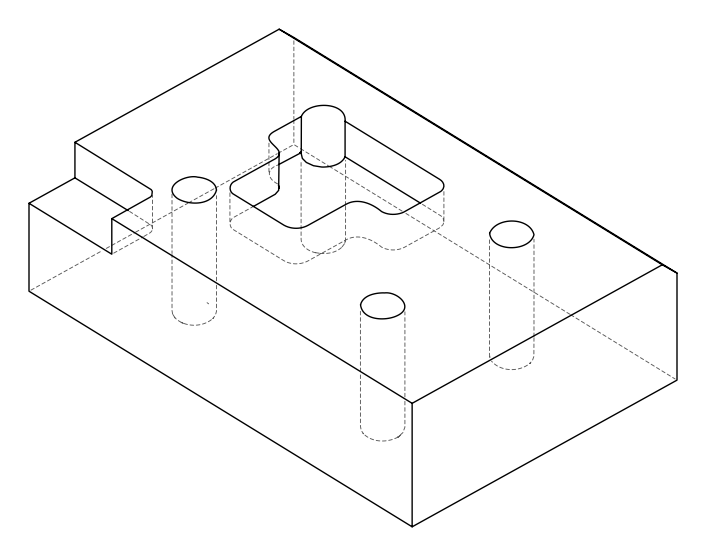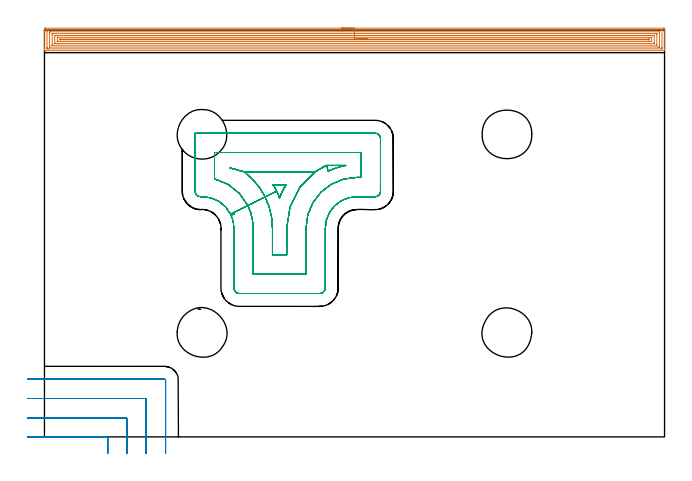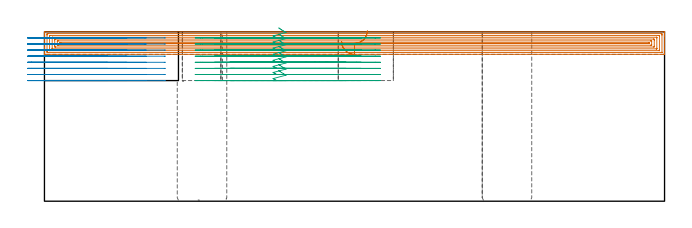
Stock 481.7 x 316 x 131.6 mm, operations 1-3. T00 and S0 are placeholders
(PLAN: 7 operations, 2 tool changes, 108.6 min)
(1 AREA_MILL | FG_CHAMFER_SURFACE | UGT0205_001 | 27.19 min | 73754 mm3)
(2 MILL_CORNER_NOTCH_RECTANGULAR | CORNER_NOTCH_RECTANGULAR | UGT0201_094 | Follow Part, ap 5, ae 75% | 8.52 min | 215253 mm3)
(3 MILL_OPEN_POCKET | POCKET_OPEN | UGT0201_094 | Follow Part, ap 5, ae 75% | 21.12 min | 684569 mm3)
(4 MILL_THROUGH_HOLE_FROM_SOLID_MATERIAL | STEP1HOLE | NXT0201_007 | Circular | 12.93 min | 152628 mm3)
(5 MILL_THROUGH_HOLE_FROM_SOLID_MATERIAL_1 | STEP1HOLE_1 | NXT0201_007 | Circular | 12.93 min | 152595 mm3)
(6 MILL_THROUGH_HOLE_FROM_SOLID_MATERIAL_2 | STEP1HOLE_2 | NXT0201_007 | Circular | 12.93 min | 118795 mm3)
(7 MILL_THROUGH_HOLE_FROM_SOLID_MATERIAL_3 | STEP1HOLE_3 | NXT0201_007 | Circular | 12.93 min | 152581 mm3)
(TOOL UGT0205_001 | Chamfer Mill 20 x 3 x 45 deg. | D20 FL50 Z2)
(TOOL UGT0201_094 | End mill 20 mm | D20 FL38 Z4)
(TOOL NXT0201_007 | ENDMILL 25mm [R216.25-25050GCK54P 1620] | D25 R3 FL54 Z5)
(OP 1 AREA_MILL)
G17 G21 G94 G90
T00 M6
G54
G17 G0 G90 X230.85 Y317.5 S1061 M3
G43 Z141.6 H0
Z124.1
G94 G1 X230.888 Z123.228 F250.
X231.002 Z122.364
X231.191 Z121.512
X231.453 Z120.68
X231.787 Z119.874
X232.19 Z119.1
X232.658 Z118.364
X233.19 Z117.672
X233.779 Z117.029
X234.422 Z116.44
X235.114 Z115.908
X235.85 Z115.44
X236.624 Z115.037
X237.43 Z114.703
X238.262 Z114.441
X239.114 Z114.252
X239.978 Z114.138
X240.85 Z114.1
X481.086
X481.571 Y317.495 Z114.103
X481.69 Y317.492 Z114.106
X481.7 Y317.368 Z114.23
Y303.645 Z127.95
Y303.041 Z128.553
Y302.493 Z129.104
Y302.163 Z129.433
Y301.614 Z129.982
Y301.285 Z130.31
Y300.626 Z130.974
Y300.305 Z131.294
X481.697 Y300.15 Z131.442
X481.69 Y300.002 Z131.588
X481.532 Y300. Z131.6
X0.167
X0.01 Y300.002 Z131.588
X0.003 Y300.15 Z131.442
X0. Y300.305 Z131.294
Y300.626 Z130.973
Y301.285 Z130.31
Y302.493 Z129.104
Y303.041 Z128.553
Y312.428 Z119.17
Y316.819 Z114.778
X0.004 Y317.093 Z114.504
X0.01 Y317.492 Z114.105
X0.205 Y317.496 Z114.102
X0.614 Y317.5 Z114.1
X240.85
Y316.086 Z115.514
X479.431
X479.657 Y316.084 Z115.516
X479.684 Y316.082 Z115.518
X479.69 Y316.08 Z115.52
X479.694 Y316.073 Z115.527
X479.698 Y316.041 Z115.559
X479.699 Y316.01 Z115.59
X479.7 Y315.822 Z115.778
Y302.648 Z128.952
X479.697 Y302.163 Z129.437
X479.691 Y301.778 Z129.822
X479.671 Y301.421 Z130.179
X479.3 Y301.416 Z130.184
X479.167 Y301.415 Z130.185
X3.161
X2.4 Y301.419 Z130.181
X2.029 Y301.421 Z130.179
X2.009 Y301.778 Z129.822
X2.003 Y302.163 Z129.437
X2. Y302.556 Z129.044
Y314.852 Z116.748
X2.003 Y315.337 Z116.263
X2.009 Y315.721 Z115.879
X2.029 Y316.079 Z115.521
X2.4 Y316.084 Z115.516
X2.533 Y316.085 Z115.515
X240.85 Y316.086 Z115.514
Y314.672 Z116.928
X477.586 Y314.671 Z116.929
X477.643 Y314.668 Z116.932
X477.679 Y314.665 Z116.935
X477.69 Y314.662 Z116.938
X477.692 Y314.641 Z116.959
X477.698 Y314.459 Z117.141
X477.7 Y314.276 Z117.324
Y303.736 Z127.864
X477.698 Y303.041 Z128.559
X477.695 Y302.863 Z128.737
X477.69 Y302.838 Z128.762
X477.674 Y302.835 Z128.765
X477.622 Y302.832 Z128.768
X477.514 Y302.83 Z128.77
X476.837 Y302.828 Z128.772
X4.114 Y302.829 Z128.771
X4.057 Y302.832 Z128.768
X4.021 Y302.835 Z128.765
X4.01 Y302.838 Z128.762
X4.008 Y302.859 Z128.741
X4.003 Y303.041 Z128.559
X4. Y303.224 Z128.376
Y313.764 Z117.836
X4.002 Y314.459 Z117.141
X4.005 Y314.637 Z116.963
X4.01 Y314.662 Z116.938
X4.026 Y314.665 Z116.935
X4.078 Y314.668 Z116.932
X4.186 Y314.67 Z116.93
X4.863 Y314.672 Z116.929
X240.85 Z116.928
Y313.257 Z118.343
X475.163
X475.565 Y313.256 Z118.344
X475.644 Y313.254 Z118.346
X475.678 Y313.251 Z118.349
X475.69 Y313.247 Z118.353
X475.693 Y313.227 Z118.373
X475.696 Y313.127 Z118.473
X475.7 Y312.729 Z118.871
Y304.798 Z126.802
X475.694 Y304.372 Z127.228
X475.69 Y304.267 Z127.333
X475.686 Y304.249 Z127.351
X475.655 Y304.247 Z127.353
X475.587 Y304.245 Z127.355
X475.398 Y304.243 Z127.357
X6.537
X6.135 Y304.244 Z127.356
X6.056 Y304.246 Z127.354
X6.022 Y304.249 Z127.351
X6.01 Y304.253 Z127.347
X6.008 Y304.273 Z127.327
X6.004 Y304.373 Z127.227
X6. Y304.771 Z126.829
Y312.702 Z118.898
X6.006 Y313.128 Z118.472
X6.01 Y313.233 Z118.367
X6.014 Y313.251 Z118.349
X6.045 Y313.253 Z118.347
X6.113 Y313.255 Z118.345
X6.301 Y313.257 Z118.343
X240.85
Y311.843 Z119.757
X473.048 Y311.842 Z119.758
X473.69 Y311.824 Z119.776
X473.699 Y311.184 Z120.416
X473.7 Y306.554 Z125.046
X473.697 Y305.917 Z125.683
X473.69 Y305.676 Z125.924
X473.067 Y305.657 Z125.943
X473.048
X8.652
X8.01 Y305.676 Z125.924
X8.001 Y306.316 Z125.284
X8. Y310.946 Z120.654
X8.003 Y311.583 Z120.017
X8.01 Y311.824 Z119.776
X8.633 Y311.843 Z119.757
X8.652
X240.85
Y310.429 Z121.171
X470.895
X471.262 Y310.428 Z121.172
X471.63 Y310.424 Z121.176
X471.676 Y310.422 Z121.178
X471.69 Y310.419 Z121.181
X471.693 Y310.402 Z121.198
X471.697 Y310.326 Z121.274
X471.699 Y310.211 Z121.389
X471.7 Y310.067 Z121.533
X471.699 Y307.217 Z124.383
X471.697 Y307.11 Z124.49
X471.693 Y307.084 Z124.516
X471.689 Y307.078 Z124.522
X471.681 Y307.075 Z124.525
X471.628 Y307.073 Z124.527
X471.262 Y307.071 Z124.529
X470.737
X10.805
X10.438 Y307.072 Z124.528
X10.07 Y307.076 Z124.524
X10.024 Y307.078 Z124.522
X10.01 Y307.081 Z124.519
X10.007 Y307.098 Z124.502
X10.003 Y307.174 Z124.426
X10.001 Y307.289 Z124.311
X10. Y307.433 Z124.167
X10.001 Y310.283 Z121.317
X10.003 Y310.39 Z121.21
X10.007 Y310.416 Z121.184
X10.011 Y310.422 Z121.178
X10.019 Y310.425 Z121.175
X10.072 Y310.427 Z121.173
X10.438 Y310.429 Z121.171
X10.963
X240.85
Y309.015 Z122.585
X469.299 Y309.014 Z122.586
X469.476 Y309.013 Z122.587
X469.66 Y309.008 Z122.592
X469.692 Y309.004 Z122.596
X469.694 Y308.997 Z122.603
X469.698 Y308.97 Z122.63
Y308.64 Z122.96
X469.695 Y308.53 Z123.07
X469.691 Y308.5 Z123.1
X469.687 Y308.492 Z123.108
X469.677 Y308.49 Z123.11
X469.611 Y308.487 Z123.113
X469.476 Y308.486 Z123.114
X469.299 Y308.485 Z123.115
X12.762 Y308.486 Z123.114
X12.224 Y308.488 Z123.112
X12.04 Y308.492 Z123.108
X12.008 Y308.496 Z123.104
X12.006 Y308.503 Z123.097
X12.001 Y308.53 Z123.07
X12.002 Y308.573 Z123.027
X12.016 Y309.008 Z122.592
X12.173 Y309.013 Z122.587
X12.224 Y309.014 Z122.586
X23.623 Y309.015 Z122.585
X240.85
X241.722 Z122.623
X242.586 Z122.737
X243.438 Z122.926
X244.27 Z123.188
X245.076 Z123.522
X245.85 Z123.925
X246.586 Z124.394
X247.278 Z124.925
X247.921 Z125.514
X248.51 Z126.157
X249.042 Z126.85
X249.51 Z127.585
X249.913 Z128.359
X250.247 Z129.165
X250.509 Z129.997
X250.698 Z130.849
X250.812 Z131.714
X250.85 Z132.585
G0 Z141.6
M5
M2
(OP 2 MILL_CORNER_NOTCH_RECTANGULAR)
G17 G21 G94 G90
T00 M6
G54
G17 G0 G90 X49.1 Y-13. S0 M3
G43 Z141.6 H0
Z126.862
G94 G1 Y-10. F250.
Y-1.194 F500.
G3 X48.106 Y-0.2 R1.
G1 X-9.998
X-12.998 F250.
G0 Z141.6
X64.1 Y-13.
Z126.862
G1 Y-10.
Y13.805 F500.
G3 X63.105 Y14.8 R1.
G1 X-10.
X-13. F250.
G0 Z141.6
X79.1 Y-13.
Z126.862
G1 Y-10.
Y28.805 F500.
G3 X78.105 Y29.8 R1.
G1 X-10.
X-13. F250.
G0 Z141.6
X94.1 Y-13.
Z126.862
G1 Y-10.
Y43.8 F500.
G3 X93.1 Y44.8 R1.
G1 X-10.
X-13. F250.
G0 Z141.6
X49.1 Y-13.
Z122.125
G1 Y-10.
Y-1.194 F500.
G3 X48.106 Y-0.2 R1.
G1 X-9.998
X-12.998 F250.
G0 Z141.6
X64.1 Y-13.
Z122.125
G1 Y-10.
Y13.805 F500.
G3 X63.105 Y14.8 R1.
G1 X-10.
X-13. F250.
G0 Z141.6
X79.1 Y-13.
Z122.125
G1 Y-10.
Y28.805 F500.
G3 X78.105 Y29.8 R1.
G1 X-10.
X-13. F250.
G0 Z141.6
X94.1 Y-13.
Z122.125
G1 Y-10.
Y43.8 F500.
G3 X93.1 Y44.8 R1.
G1 X-10.
X-13. F250.
G0 Z141.6
X49.1 Y-13.
Z117.387
G1 Y-10.
Y-1.194 F500.
G3 X48.106 Y-0.2 R1.
G1 X-9.998
X-12.998 F250.
G0 Z141.6
X64.1 Y-13.
Z117.387
G1 Y-10.
Y13.805 F500.
G3 X63.105 Y14.8 R1.
G1 X-10.
X-13. F250.
G0 Z141.6
X79.1 Y-13.
Z117.387
G1 Y-10.
Y28.805 F500.
G3 X78.105 Y29.8 R1.
G1 X-10.
X-13. F250.
G0 Z141.6
X94.1 Y-13.
Z117.387
G1 Y-10.
Y43.8 F500.
G3 X93.1 Y44.8 R1.
G1 X-10.
X-13. F250.
G0 Z141.6
X49.1 Y-13.
Z112.65
G1 Y-10.
Y-1.194 F500.
G3 X48.106 Y-0.2 R1.
G1 X-9.998
X-12.998 F250.
G0 Z141.6
X64.1 Y-13.
Z112.65
G1 Y-10.
Y13.805 F500.
G3 X63.105 Y14.8 R1.
G1 X-10.
X-13. F250.
G0 Z141.6
X79.1 Y-13.
Z112.65
G1 Y-10.
Y28.805 F500.
G3 X78.105 Y29.8 R1.
G1 X-10.
X-13. F250.
G0 Z141.6
X94.1 Y-13.
Z112.65
G1 Y-10.
Y43.8 F500.
G3 X93.1 Y44.8 R1.
G1 X-10.
X-13. F250.
G0 Z141.6
X49.1 Y-13.
Z107.912
G1 Y-10.
Y-1.194 F500.
G3 X48.106 Y-0.2 R1.
G1 X-9.998
X-12.998 F250.
G0 Z141.6
X64.1 Y-13.
Z107.912
G1 Y-10.
Y13.805 F500.
G3 X63.105 Y14.8 R1.
G1 X-10.
X-13. F250.
G0 Z141.6
X79.1 Y-13.
Z107.912
G1 Y-10.
Y28.805 F500.
G3 X78.105 Y29.8 R1.
G1 X-10.
X-13. F250.
G0 Z141.6
X94.1 Y-13.
Z107.912
G1 Y-10.
Y43.8 F500.
G3 X93.1 Y44.8 R1.
G1 X-10.
X-13. F250.
G0 Z141.6
X49.1 Y-13.
Z103.175
G1 Y-10.
Y-1.194 F500.
G3 X48.106 Y-0.2 R1.
G1 X-9.998
X-12.998 F250.
G0 Z141.6
X64.1 Y-13.
Z103.175
G1 Y-10.
Y13.805 F500.
G3 X63.105 Y14.8 R1.
G1 X-10.
X-13. F250.
G0 Z141.6
X79.1 Y-13.
Z103.175
G1 Y-10.
Y28.805 F500.
G3 X78.105 Y29.8 R1.
G1 X-10.
X-13. F250.
G0 Z141.6
X94.1 Y-13.
Z103.175
G1 Y-10.
Y43.8 F500.
G3 X93.1 Y44.8 R1.
G1 X-10.
X-13. F250.
G0 Z141.6
X49.1 Y-13.
Z98.437
G1 Y-10.
Y-1.194 F500.
G3 X48.106 Y-0.2 R1.
G1 X-9.998
X-12.998 F250.
G0 Z141.6
X64.1 Y-13.
Z98.437
G1 Y-10.
Y13.805 F500.
G3 X63.105 Y14.8 R1.
G1 X-10.
X-13. F250.
G0 Z141.6
X79.1 Y-13.
Z98.437
G1 Y-10.
Y28.805 F500.
G3 X78.105 Y29.8 R1.
G1 X-10.
X-13. F250.
G0 Z141.6
X94.1 Y-13.
Z98.437
G1 Y-10.
Y43.8 F500.
G3 X93.1 Y44.8 R1.
G1 X-10.
X-13. F250.
G0 Z141.6
X49.1 Y-13.
Z93.7
G1 Y-10.
Y-1.194 F500.
G3 X48.106 Y-0.2 R1.
G1 X-9.998
X-12.998 F250.
G0 Z141.6
X64.1 Y-13.
Z93.7
G1 Y-10.
Y13.805 F500.
G3 X63.105 Y14.8 R1.
G1 X-10.
X-13. F250.
G0 Z141.6
X79.1 Y-13.
Z93.7
G1 Y-10.
Y28.805 F500.
G3 X78.105 Y29.8 R1.
G1 X-10.
X-13. F250.
G0 Z141.6
X94.1 Y-13.
Z93.7
G1 Y-10.
Y43.8 F500.
G3 X93.1 Y44.8 R1.
G1 X-10.
X-13. F250.
G0 Z141.6
M5
M2
(OP 3 MILL_OPEN_POCKET)
G17 G21 G94 G90
T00 M6
G54
G17 G0 G90 X182.03 Y187.258 S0 M3
G43 Z141.6 H0
Z134.6
G94 G1 X182.235 Y186.78 Z134.46 F250.
X182.65 Y185.724 Z134.156
X183.065 Y186.78 Z133.852
X184.29 Y189.561 Z133.038
X185.645 Y192.28 Z132.224
X187.127 Y194.933 Z131.41
X187.721 Y195.9 Z131.106
X177.579 Z128.388
X178.173 Y194.933 Z128.084
X179.023 Y193.447 Z127.625
X179.833 Y191.94 Z127.167
X180.339 Y190.924 Z126.862
G2 X182.65 Y185.724 R64.4 F500.
X187.721 Y195.9 R64.4
G1 X177.579
G2 X180.339 Y190.924 R64.4
G1 X171.389 Y186.464
G2 X177.1 Y162.2 R54.4
G1 Y141.4
X188.2
Y162.2
G2 X210.201 Y205.9 R54.4
G1 X218.862 Y210.9
X234.313
G3 X220.196 Y206.228 R49.4
X218.862 Y210.9 R10.
G1 X210.201 Y205.9
X155.099
X143.968 Y209.023
X155.099 Y205.9
G2 X171.389 Y186.464 R54.4
G1 X157.964 Y179.773
G2 X162.1 Y162.2 R39.4
G1 Y126.4
X203.2
Y162.2
G2 X242.6 Y201.6 R39.4
G1 X246.
Y220.9
X132.1
Y200.462
G2 X157.964 Y179.773 R39.4
G1 X144.539 Y173.083
G2 X147.1 Y162.2 R24.4
G1 Y115.8
G3 X151.5 Y111.4 R4.4
G1 X213.8
G3 X218.2 Y115.8 R4.4
G1 Y162.2
G2 X242.6 Y186.6 R24.4
G1 X256.9
G3 X261. Y190.7 R4.1
G1 Y231.8
G3 X256.9 Y235.9 R4.1
G1 X117.1
Y190.7
G3 X121.2 Y186.6 R4.1
G1 X122.7
G2 X144.539 Y173.083 R24.4
X144.966 Y172.179 R24.4
G1 X147.704 Y173.406 F250.
G0 X182.03 Y187.258 Z129.862
G1 X182.235 Y186.78 Z129.723
X182.65 Y185.724 Z129.419
X183.065 Y186.78 Z129.115
X184.29 Y189.561 Z128.301
X185.645 Y192.28 Z127.486
X187.127 Y194.933 Z126.672
X187.721 Y195.9 Z126.368
X177.579 Z123.65
X178.173 Y194.933 Z123.346
X179.023 Y193.447 Z122.888
X179.833 Y191.94 Z122.429
X180.339 Y190.924 Z122.125
G2 X182.65 Y185.724 R64.4 F500.
X187.721 Y195.9 R64.4
G1 X177.579
G2 X180.339 Y190.924 R64.4
G1 X171.389 Y186.464
G2 X177.1 Y162.2 R54.4
G1 Y141.4
X188.2
Y162.2
G2 X210.201 Y205.9 R54.4
G1 X218.862 Y210.9
X234.313
G3 X220.196 Y206.228 R49.4
X218.862 Y210.9 R10.
G1 X210.201 Y205.9
X155.099
X143.968 Y209.023
X155.099 Y205.9
G2 X171.389 Y186.464 R54.4
G1 X157.964 Y179.773
G2 X162.1 Y162.2 R39.4
G1 Y126.4
X203.2
Y162.2
G2 X242.6 Y201.6 R39.4
G1 X246.
Y220.9
X132.1
Y200.462
G2 X157.964 Y179.773 R39.4
G1 X144.539 Y173.083
G2 X147.1 Y162.2 R24.4
G1 Y115.8
G3 X151.5 Y111.4 R4.4
G1 X213.8
G3 X218.2 Y115.8 R4.4
G1 Y162.2
G2 X242.6 Y186.6 R24.4
G1 X256.9
G3 X261. Y190.7 R4.1
G1 Y231.8
G3 X256.9 Y235.9 R4.1
G1 X117.1
Y190.7
G3 X121.2 Y186.6 R4.1
G1 X122.7
G2 X144.539 Y173.083 R24.4
X144.966 Y172.179 R24.4
G1 X147.704 Y173.406 F250.
G0 X182.03 Y187.258 Z125.125
G1 X182.235 Y186.78 Z124.986
X182.65 Y185.724 Z124.681
X183.065 Y186.78 Z124.377
X184.29 Y189.561 Z123.563
X185.645 Y192.28 Z122.749
X187.127 Y194.933 Z121.935
X187.721 Y195.9 Z121.631
X177.579 Z118.913
X178.173 Y194.933 Z118.609
X179.023 Y193.447 Z118.15
X179.833 Y191.94 Z117.692
X180.339 Y190.924 Z117.387
G2 X182.65 Y185.724 R64.4 F500.
X187.721 Y195.9 R64.4
G1 X177.579
G2 X180.339 Y190.924 R64.4
G1 X171.389 Y186.464
G2 X177.1 Y162.2 R54.4
G1 Y141.4
X188.2
Y162.2
G2 X210.201 Y205.9 R54.4
G1 X218.862 Y210.9
X234.313
G3 X220.196 Y206.228 R49.4
X218.862 Y210.9 R10.
G1 X210.201 Y205.9
X155.099
X143.968 Y209.023
X155.099 Y205.9
G2 X171.389 Y186.464 R54.4
G1 X157.964 Y179.773
G2 X162.1 Y162.2 R39.4
G1 Y126.4
X203.2
Y162.2
G2 X242.6 Y201.6 R39.4
G1 X246.
Y220.9
X132.1
Y200.462
G2 X157.964 Y179.773 R39.4
G1 X144.539 Y173.083
G2 X147.1 Y162.2 R24.4
G1 Y115.8
G3 X151.5 Y111.4 R4.4
G1 X213.8
G3 X218.2 Y115.8 R4.4
G1 Y162.2
G2 X242.6 Y186.6 R24.4
G1 X256.9
G3 X261. Y190.7 R4.1
G1 Y231.8
G3 X256.9 Y235.9 R4.1
G1 X117.1
Y190.7
G3 X121.2 Y186.6 R4.1
G1 X122.7
G2 X144.539 Y173.083 R24.4
X144.966 Y172.179 R24.4
G1 X147.704 Y173.406 F250.
G0 X182.03 Y187.258 Z120.387
G1 X182.235 Y186.78 Z120.248
X182.65 Y185.724 Z119.944
X183.065 Y186.78 Z119.64
X184.29 Y189.561 Z118.826
X185.645 Y192.28 Z118.011
X187.127 Y194.933 Z117.197
X187.721 Y195.9 Z116.893
X177.579 Z114.175
X178.173 Y194.933 Z113.871
X179.023 Y193.447 Z113.413
X179.833 Y191.94 Z112.954
X180.339 Y190.924 Z112.65
G2 X182.65 Y185.724 R64.4 F500.
X187.721 Y195.9 R64.4
G1 X177.579
G2 X180.339 Y190.924 R64.4
G1 X171.389 Y186.464
G2 X177.1 Y162.2 R54.4
G1 Y141.4
X188.2
Y162.2
G2 X210.201 Y205.9 R54.4
G1 X218.862 Y210.9
X234.313
G3 X220.196 Y206.228 R49.4
X218.862 Y210.9 R10.
G1 X210.201 Y205.9
X155.099
X143.968 Y209.023
X155.099 Y205.9
G2 X171.389 Y186.464 R54.4
G1 X157.964 Y179.773
G2 X162.1 Y162.2 R39.4
G1 Y126.4
X203.2
Y162.2
G2 X242.6 Y201.6 R39.4
G1 X246.
Y220.9
X132.1
Y200.462
G2 X157.964 Y179.773 R39.4
G1 X144.539 Y173.083
G2 X147.1 Y162.2 R24.4
G1 Y115.8
G3 X151.5 Y111.4 R4.4
G1 X213.8
G3 X218.2 Y115.8 R4.4
G1 Y162.2
G2 X242.6 Y186.6 R24.4
G1 X256.9
G3 X261. Y190.7 R4.1
G1 Y231.8
G3 X256.9 Y235.9 R4.1
G1 X117.1
Y190.7
G3 X121.2 Y186.6 R4.1
G1 X122.7
G2 X144.539 Y173.083 R24.4
X144.966 Y172.179 R24.4
G1 X147.704 Y173.406 F250.
G0 X182.03 Y187.258 Z115.65
G1 X182.235 Y186.78 Z115.511
X182.65 Y185.724 Z115.206
X183.065 Y186.78 Z114.902
X184.29 Y189.561 Z114.088
X185.645 Y192.28 Z113.274
X187.127 Y194.933 Z112.46
X187.721 Y195.9 Z112.156
X177.579 Z109.438
X178.173 Y194.933 Z109.134
X179.023 Y193.447 Z108.675
X179.833 Y191.94 Z108.217
X180.339 Y190.924 Z107.912
G2 X182.65 Y185.724 R64.4 F500.
X187.721 Y195.9 R64.4
G1 X177.579
G2 X180.339 Y190.924 R64.4
G1 X171.389 Y186.464
G2 X177.1 Y162.2 R54.4
G1 Y141.4
X188.2
Y162.2
G2 X210.201 Y205.9 R54.4
G1 X218.862 Y210.9
X234.313
G3 X220.196 Y206.228 R49.4
X218.862 Y210.9 R10.
G1 X210.201 Y205.9
X155.099
X143.968 Y209.023
X155.099 Y205.9
G2 X171.389 Y186.464 R54.4
G1 X157.964 Y179.773
G2 X162.1 Y162.2 R39.4
G1 Y126.4
X203.2
Y162.2
G2 X242.6 Y201.6 R39.4
G1 X246.
Y220.9
X132.1
Y200.462
G2 X157.964 Y179.773 R39.4
G1 X144.539 Y173.083
G2 X147.1 Y162.2 R24.4
G1 Y115.8
G3 X151.5 Y111.4 R4.4
G1 X213.8
G3 X218.2 Y115.8 R4.4
G1 Y162.2
G2 X242.6 Y186.6 R24.4
G1 X256.9
G3 X261. Y190.7 R4.1
G1 Y231.8
G3 X256.9 Y235.9 R4.1
G1 X117.1
Y190.7
G3 X121.2 Y186.6 R4.1
G1 X122.7
G2 X144.539 Y173.083 R24.4
X144.966 Y172.179 R24.4
G1 X147.704 Y173.406 F250.
G0 X182.03 Y187.258 Z110.912
G1 X182.235 Y186.78 Z110.773
X182.65 Y185.724 Z110.469
X183.065 Y186.78 Z110.165
X184.29 Y189.561 Z109.351
X185.645 Y192.28 Z108.536
X187.127 Y194.933 Z107.722
X187.721 Y195.9 Z107.418
X177.579 Z104.7
X178.173 Y194.933 Z104.396
X179.023 Y193.447 Z103.938
X179.833 Y191.94 Z103.479
X180.339 Y190.924 Z103.175
G2 X182.65 Y185.724 R64.4 F500.
X187.721 Y195.9 R64.4
G1 X177.579
G2 X180.339 Y190.924 R64.4
G1 X171.389 Y186.464
G2 X177.1 Y162.2 R54.4
G1 Y141.4
X188.2
Y162.2
G2 X210.201 Y205.9 R54.4
G1 X218.862 Y210.9
X234.313
G3 X220.196 Y206.228 R49.4
X218.862 Y210.9 R10.
G1 X210.201 Y205.9
X155.099
X143.968 Y209.023
X155.099 Y205.9
G2 X171.389 Y186.464 R54.4
G1 X157.964 Y179.773
G2 X162.1 Y162.2 R39.4
G1 Y126.4
X203.2
Y162.2
G2 X242.6 Y201.6 R39.4
G1 X246.
Y220.9
X132.1
Y200.462
G2 X157.964 Y179.773 R39.4
G1 X144.539 Y173.083
G2 X147.1 Y162.2 R24.4
G1 Y115.8
G3 X151.5 Y111.4 R4.4
G1 X213.8
G3 X218.2 Y115.8 R4.4
G1 Y162.2
G2 X242.6 Y186.6 R24.4
G1 X256.9
G3 X261. Y190.7 R4.1
G1 Y231.8
G3 X256.9 Y235.9 R4.1
G1 X117.1
Y190.7
G3 X121.2 Y186.6 R4.1
G1 X122.7
G2 X144.539 Y173.083 R24.4
X144.966 Y172.179 R24.4
G1 X147.704 Y173.406 F250.
G0 X182.03 Y187.258 Z106.175
G1 X182.235 Y186.78 Z106.036
X182.65 Y185.724 Z105.731
X183.065 Y186.78 Z105.427
X184.29 Y189.561 Z104.613
X185.645 Y192.28 Z103.799
X187.127 Y194.933 Z102.985
X187.721 Y195.9 Z102.681
X177.579 Z99.963
X178.173 Y194.933 Z99.659
X179.023 Y193.447 Z99.2
X179.833 Y191.94 Z98.742
X180.339 Y190.924 Z98.437
G2 X182.65 Y185.724 R64.4 F500.
X187.721 Y195.9 R64.4
G1 X177.579
G2 X180.339 Y190.924 R64.4
G1 X171.389 Y186.464
G2 X177.1 Y162.2 R54.4
G1 Y141.4
X188.2
Y162.2
G2 X210.201 Y205.9 R54.4
G1 X218.862 Y210.9
X234.313
G3 X220.196 Y206.228 R49.4
X218.862 Y210.9 R10.
G1 X210.201 Y205.9
X155.099
X143.968 Y209.023
X155.099 Y205.9
G2 X171.389 Y186.464 R54.4
G1 X157.964 Y179.773
G2 X162.1 Y162.2 R39.4
G1 Y126.4
X203.2
Y162.2
G2 X242.6 Y201.6 R39.4
G1 X246.
Y220.9
X132.1
Y200.462
G2 X157.964 Y179.773 R39.4
G1 X144.539 Y173.083
G2 X147.1 Y162.2 R24.4
G1 Y115.8
G3 X151.5 Y111.4 R4.4
G1 X213.8
G3 X218.2 Y115.8 R4.4
G1 Y162.2
G2 X242.6 Y186.6 R24.4
G1 X256.9
G3 X261. Y190.7 R4.1
G1 Y231.8
G3 X256.9 Y235.9 R4.1
G1 X117.1
Y190.7
G3 X121.2 Y186.6 R4.1
G1 X122.7
G2 X144.539 Y173.083 R24.4
X144.966 Y172.179 R24.4
G1 X147.704 Y173.406 F250.
G0 X182.03 Y187.258 Z101.437
G1 X182.235 Y186.78 Z101.298
X182.65 Y185.724 Z100.994
X183.065 Y186.78 Z100.69
X184.29 Y189.561 Z99.876
X185.645 Y192.28 Z99.061
X187.127 Y194.933 Z98.247
X187.721 Y195.9 Z97.943
X177.579 Z95.225
X178.173 Y194.933 Z94.921
X179.023 Y193.447 Z94.463
X179.833 Y191.94 Z94.004
X180.339 Y190.924 Z93.7
G2 X182.65 Y185.724 R64.4 F500.
X187.721 Y195.9 R64.4
G1 X177.579
G2 X180.339 Y190.924 R64.4
G1 X171.389 Y186.464
G2 X177.1 Y162.2 R54.4
G1 Y141.4
X188.2
Y162.2
G2 X210.201 Y205.9 R54.4
G1 X218.862 Y210.9
X234.313
G3 X220.196 Y206.228 R49.4
X218.862 Y210.9 R10.
G1 X210.201 Y205.9
X155.099
X143.968 Y209.023
X155.099 Y205.9
G2 X171.389 Y186.464 R54.4
G1 X157.964 Y179.773
G2 X162.1 Y162.2 R39.4
G1 Y126.4
X203.2
Y162.2
G2 X242.6 Y201.6 R39.4
G1 X246.
Y220.9
X132.1
Y200.462
G2 X157.964 Y179.773 R39.4
G1 X144.539 Y173.083
G2 X147.1 Y162.2 R24.4
G1 Y115.8
G3 X151.5 Y111.4 R4.4
G1 X213.8
G3 X218.2 Y115.8 R4.4
G1 Y162.2
G2 X242.6 Y186.6 R24.4
G1 X256.9
G3 X261. Y190.7 R4.1
G1 Y231.8
G3 X256.9 Y235.9 R4.1
G1 X117.1
Y190.7
G3 X121.2 Y186.6 R4.1
G1 X122.7
G2 X144.539 Y173.083 R24.4
X144.966 Y172.179 R24.4
G1 X147.704 Y173.406 F250.
G0 Z141.6
M5
M2
